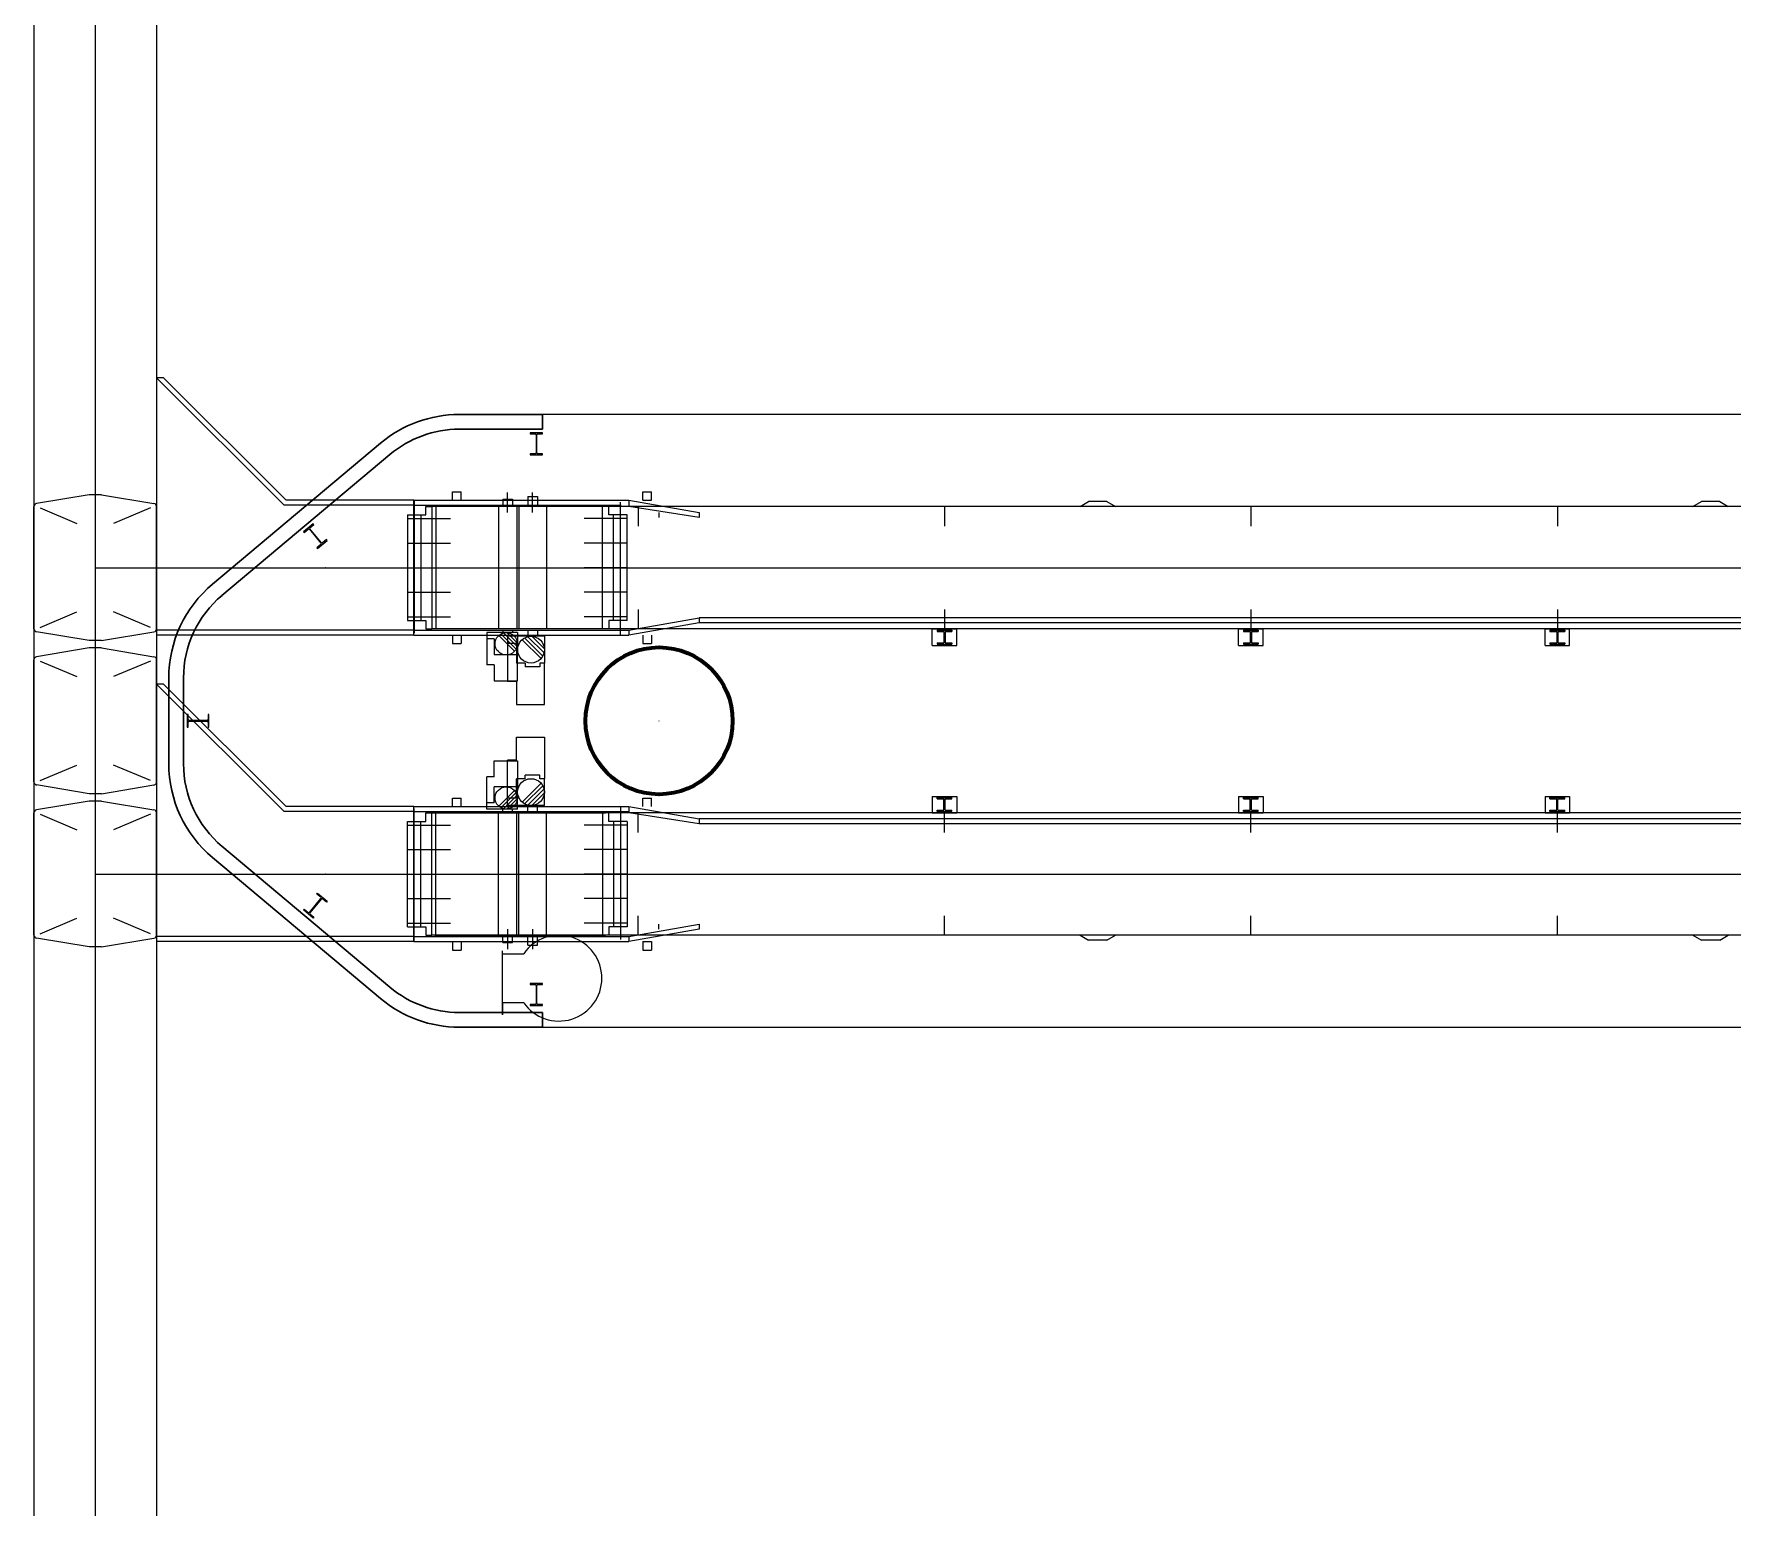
# Model space of a CAD drawing. Header units: metres. Extents: x 1807 to 3745, y 842 to 1968.
# Drawn here: x 3444.9 to 3458.75, y 1541.58 to 1553.61 of the extents above; entities that cross this region are included whole.
import ezdxf

# ---------------------------------------------------------------- set-up
doc = ezdxf.new("R2010")
doc.units = ezdxf.units.M
doc.header["$MEASUREMENT"] = 0
doc.layers.add('Level 1', color=7, linetype='Continuous', lineweight=0)

msp = doc.modelspace()

# ---------------------------------------------------------------- linework, layer by layer
at = {"layer": 'Level 1', "color": 7, "linetype": 'Continuous', "lineweight": 0}
for p, q in [((3444.9, 1578.518), (3444.9, 1447.459)), ((3445.9, 1578.518), (3445.9, 1447.459)), ((3446.94, 1549.76), (3445.9, 1550.8)), ((3445.957, 1550.8), (3445.9, 1550.8)), ((3446.957, 1549.8), (3445.957, 1550.8)), ((3473.73, 1550.5), (3448.37, 1550.5)), ((3447.727, 1550.266), (3446.357, 1549.116)), ((3445.35, 1549.845), (3444.921, 1549.773)), ((3445.45, 1549.845), (3445.35, 1549.845)), ((3445.399, 1549.874), (3445.401, 1549.876)), ((3445.401, 1549.874), (3445.399, 1549.876)), ((3445.45, 1549.845), (3445.879, 1549.773)), ((3447.28, 1549.8), (3446.957, 1549.8)), ((3448, 1549.8), (3447.28, 1549.8)), ((3448, 1549.8), (3449.754, 1549.8)), ((3448, 1548.7), (3448, 1549.8)), ((3448.315, 1549.8), (3448.315, 1549.87)), ((3448.315, 1549.87), (3448.385, 1549.87)), ((3448.385, 1549.8), (3448.385, 1549.87)), ((3448.724, 1549.81), (3448.804, 1549.81)), ((3448.724, 1549.81), (3448.724, 1549.76)), ((3448.804, 1549.81), (3448.804, 1549.76)), ((3448.928, 1549.83), (3448.928, 1549.76)), ((3448.928, 1549.83), (3449.008, 1549.83)), ((3449.008, 1549.83), (3449.008, 1549.76)), ((3449.754, 1549.8), (3450.328, 1549.7)), ((3449.754, 1549.8), (3449.754, 1549.75)), ((3449.868, 1549.8), (3449.868, 1549.87)), ((3449.868, 1549.87), (3449.938, 1549.87)), ((3449.868, 1549.8), (3449.938, 1549.8)), ((3449.938, 1549.8), (3449.938, 1549.87)), ((3453.434, 1549.75), (3453.503, 1549.79)), ((3453.653, 1549.79), (3453.503, 1549.79)), ((3453.653, 1549.79), (3453.723, 1549.75)), ((3458.434, 1549.75), (3458.503, 1549.79)), ((3458.653, 1549.79), (3458.503, 1549.79)), ((3458.653, 1549.79), (3458.723, 1549.75)), ((3444.9, 1548.751), (3444.9, 1549.749)), ((3444.95, 1549.738), (3445.25, 1549.611)), ((3445.85, 1549.738), (3445.55, 1549.611)), ((3445.9, 1548.751), (3445.9, 1549.749)), ((3445.9, 1548.751), (3445.9, 1549.749)), ((3447.28, 1549.76), (3446.94, 1549.76)), ((3448, 1549.76), (3447.28, 1549.76)), ((3447.947, 1549.68), (3447.947, 1548.82)), ((3447.947, 1549.68), (3448.097, 1549.68)), ((3447.947, 1549.65), (3448.297, 1549.65)), ((3448, 1549.76), (3449.69, 1549.76)), ((3448.097, 1549.75), (3448.147, 1549.75)), ((3448.097, 1549.68), (3448.097, 1549.75)), ((3473.953, 1549.75), (3448.147, 1549.75)), ((3448.689, 1549.76), (3448.839, 1549.76)), ((3448.868, 1549.76), (3449.068, 1549.76)), ((3449.739, 1549.65), (3449.389, 1549.65)), ((3449.589, 1549.75), (3449.539, 1549.75)), ((3449.589, 1549.68), (3449.589, 1549.75)), ((3449.739, 1549.68), (3449.589, 1549.68)), ((3449.739, 1548.82), (3449.739, 1549.68)), ((3450.328, 1549.66), (3449.754, 1549.75)), ((3449.828, 1549.75), (3449.828, 1549.59)), ((3449.998, 1549.7), (3449.998, 1549.66)), ((3450.328, 1549.7), (3450.328, 1549.66)), ((3452.328, 1549.75), (3452.328, 1549.59)), ((3454.828, 1549.75), (3454.828, 1549.59)), ((3457.328, 1549.75), (3457.328, 1549.59)), ((3447.947, 1549.45), (3448.297, 1549.45)), ((3449.739, 1549.45), (3449.389, 1549.45)), ((3445.399, 1549.251), (3445.401, 1549.249)), ((3445.399, 1549.249), (3445.401, 1549.251)), ((3445.399, 1549.249), (3445.401, 1549.251)), ((3445.401, 1549.249), (3445.399, 1549.251)), ((3447.279, 1549.251), (3447.281, 1549.249)), ((3447.279, 1549.249), (3447.281, 1549.251)), ((3447.947, 1549.25), (3448.297, 1549.25)), ((3449.739, 1549.25), (3449.389, 1549.25)), ((3447.947, 1549.05), (3448.297, 1549.05)), ((3449.739, 1549.05), (3449.389, 1549.05)), ((3444.95, 1548.762), (3445.25, 1548.889)), ((3445.85, 1548.762), (3445.55, 1548.889)), ((3447.947, 1548.85), (3448.297, 1548.85)), ((3447.947, 1548.82), (3448.097, 1548.82)), ((3448.097, 1548.82), (3448.097, 1548.75)), ((3449.739, 1548.85), (3449.389, 1548.85)), ((3449.739, 1548.82), (3449.589, 1548.82)), ((3449.589, 1548.82), (3449.589, 1548.75)), ((3449.754, 1548.74), (3450.328, 1548.84)), ((3450.328, 1548.8), (3449.754, 1548.7)), ((3449.828, 1548.91), (3449.828, 1548.75)), ((3469.918, 1548.84), (3450.328, 1548.84)), ((3450.328, 1548.84), (3450.328, 1548.8)), ((3469.328, 1548.8), (3450.328, 1548.8)), ((3452.328, 1548.91), (3452.328, 1548.75)), ((3454.828, 1548.91), (3454.828, 1548.75)), ((3457.328, 1548.91), (3457.328, 1548.75)), ((3445.35, 1548.655), (3444.921, 1548.727)), ((3445.45, 1548.655), (3445.879, 1548.727)), ((3447.28, 1548.74), (3445.9, 1548.74)), ((3447.28, 1548.7), (3445.9, 1548.7)), ((3448, 1548.74), (3447.28, 1548.74)), ((3448, 1548.7), (3447.28, 1548.7)), ((3448, 1548.74), (3449.754, 1548.74)), ((3448, 1548.7), (3449.754, 1548.7)), ((3448.097, 1548.75), (3448.147, 1548.75)), ((3473.953, 1548.75), (3448.147, 1548.75)), ((3448.315, 1548.7), (3448.315, 1548.63)), ((3448.385, 1548.7), (3448.385, 1548.63)), ((3448.844, 1548.72), (3448.594, 1548.72)), ((3448.594, 1548.72), (3448.594, 1548.67)), ((3448.654, 1548.67), (3448.594, 1548.67)), ((3448.654, 1548.67), (3448.654, 1548.538)), ((3448.689, 1548.74), (3448.839, 1548.74)), ((3448.821, 1548.568), (3448.692, 1548.697)), ((3448.833, 1548.585), (3448.709, 1548.709)), ((3448.724, 1548.74), (3448.724, 1548.72)), ((3448.841, 1548.607), (3448.73, 1548.717)), ((3448.844, 1548.633), (3448.757, 1548.72)), ((3449.064, 1548.69), (3448.764, 1548.69)), ((3448.764, 1548.69), (3448.764, 1548.63)), ((3448.804, 1548.74), (3448.804, 1548.72)), ((3448.844, 1548.72), (3448.844, 1548.538)), ((3448.868, 1548.74), (3449.068, 1548.74)), ((3449.037, 1548.508), (3448.882, 1548.662)), ((3449.051, 1548.529), (3448.903, 1548.677)), ((3448.928, 1548.74), (3448.928, 1548.69)), ((3449.061, 1548.554), (3448.928, 1548.687)), ((3449.064, 1548.587), (3448.961, 1548.69)), ((3449.008, 1548.74), (3449.008, 1548.69)), ((3449.064, 1548.69), (3449.064, 1548.472)), ((3449.589, 1548.75), (3449.539, 1548.75)), ((3449.754, 1548.74), (3449.754, 1548.7)), ((3449.868, 1548.7), (3449.868, 1548.63)), ((3449.938, 1548.7), (3449.938, 1548.63)), ((3452.228, 1548.616), (3452.228, 1548.75)), ((3452.228, 1548.75), (3452.428, 1548.75)), ((3452.268, 1548.74), (3452.388, 1548.74)), ((3452.268, 1548.74), (3452.268, 1548.73)), ((3452.268, 1548.73), (3452.323, 1548.73)), ((3452.288, 1548.75), (3452.288, 1548.74)), ((3452.323, 1548.73), (3452.323, 1548.636)), ((3452.333, 1548.73), (3452.388, 1548.73)), ((3452.333, 1548.73), (3452.333, 1548.636)), ((3452.368, 1548.75), (3452.368, 1548.74)), ((3452.388, 1548.74), (3452.388, 1548.73)), ((3452.428, 1548.616), (3452.428, 1548.75)), ((3454.728, 1548.616), (3454.728, 1548.75)), ((3454.728, 1548.75), (3454.928, 1548.75)), ((3454.768, 1548.74), (3454.888, 1548.74)), ((3454.768, 1548.74), (3454.768, 1548.73)), ((3454.768, 1548.73), (3454.823, 1548.73)), ((3454.788, 1548.75), (3454.788, 1548.74)), ((3454.823, 1548.73), (3454.823, 1548.636)), ((3454.833, 1548.73), (3454.888, 1548.73)), ((3454.833, 1548.73), (3454.833, 1548.636)), ((3454.868, 1548.75), (3454.868, 1548.74)), ((3454.888, 1548.74), (3454.888, 1548.73)), ((3454.928, 1548.616), (3454.928, 1548.75)), ((3457.228, 1548.616), (3457.228, 1548.75)), ((3457.228, 1548.75), (3457.428, 1548.75)), ((3457.268, 1548.74), (3457.388, 1548.74)), ((3457.268, 1548.74), (3457.268, 1548.73)), ((3457.268, 1548.73), (3457.323, 1548.73)), ((3457.288, 1548.75), (3457.288, 1548.74)), ((3457.323, 1548.73), (3457.323, 1548.636)), ((3457.333, 1548.73), (3457.388, 1548.73)), ((3457.333, 1548.73), (3457.333, 1548.636)), ((3457.368, 1548.75), (3457.368, 1548.74)), ((3457.388, 1548.74), (3457.388, 1548.73)), ((3457.428, 1548.616), (3457.428, 1548.75)), ((3445.35, 1548.595), (3444.921, 1548.523)), ((3445.45, 1548.655), (3445.35, 1548.655)), ((3445.45, 1548.595), (3445.35, 1548.595)), ((3445.399, 1548.624), (3445.401, 1548.626)), ((3445.401, 1548.624), (3445.399, 1548.626)), ((3445.45, 1548.595), (3445.879, 1548.523)), ((3448.315, 1548.63), (3448.385, 1548.63)), ((3448.844, 1548.538), (3448.654, 1548.538)), ((3448.836, 1548.63), (3448.764, 1548.63)), ((3448.836, 1548.63), (3448.836, 1548.472)), ((3449.868, 1548.63), (3449.938, 1548.63)), ((3452.228, 1548.616), (3452.428, 1548.616)), ((3452.268, 1548.636), (3452.268, 1548.626)), ((3452.268, 1548.636), (3452.323, 1548.636)), ((3452.268, 1548.626), (3452.388, 1548.626)), ((3452.333, 1548.636), (3452.388, 1548.636)), ((3452.388, 1548.636), (3452.388, 1548.626)), ((3454.728, 1548.616), (3454.928, 1548.616)), ((3454.768, 1548.636), (3454.768, 1548.626)), ((3454.768, 1548.636), (3454.823, 1548.636)), ((3454.768, 1548.626), (3454.888, 1548.626)), ((3454.833, 1548.636), (3454.888, 1548.636)), ((3454.888, 1548.636), (3454.888, 1548.626)), ((3457.228, 1548.616), (3457.428, 1548.616)), ((3457.268, 1548.636), (3457.268, 1548.626)), ((3457.268, 1548.636), (3457.323, 1548.636)), ((3457.268, 1548.626), (3457.388, 1548.626)), ((3457.333, 1548.636), (3457.388, 1548.636)), ((3457.388, 1548.636), (3457.388, 1548.626)), ((3444.9, 1547.501), (3444.9, 1548.499)), ((3444.95, 1548.488), (3445.25, 1548.361)), ((3445.85, 1548.488), (3445.55, 1548.361)), ((3445.9, 1547.501), (3445.9, 1548.499)), ((3445.9, 1547.501), (3445.9, 1548.499)), ((3448.908, 1548.472), (3448.836, 1548.472)), ((3448.908, 1548.472), (3448.908, 1548.442)), ((3449.028, 1548.442), (3448.908, 1548.442)), ((3449.064, 1548.472), (3449.028, 1548.472)), ((3449.028, 1548.472), (3449.028, 1548.442)), ((3446.94, 1547.26), (3445.9, 1548.3)), ((3445.957, 1548.3), (3445.9, 1548.3)), ((3446.957, 1547.3), (3445.957, 1548.3)), ((3446, 1548.35), (3446, 1547.65)), ((3445.399, 1547.999), (3445.401, 1548.001)), ((3445.401, 1547.999), (3445.399, 1548.001)), ((3449.999, 1548.001), (3450.001, 1547.999)), ((3449.999, 1547.999), (3450.001, 1548.001)), ((3444.95, 1547.512), (3445.25, 1547.639)), ((3445.85, 1547.512), (3445.55, 1547.639)), ((3449.028, 1547.558), (3448.908, 1547.558)), ((3448.908, 1547.528), (3448.908, 1547.558)), ((3449.028, 1547.528), (3449.028, 1547.558)), ((3445.35, 1547.405), (3444.921, 1547.477)), ((3445.45, 1547.405), (3445.879, 1547.477)), ((3448.844, 1547.462), (3448.654, 1547.462)), ((3448.654, 1547.33), (3448.654, 1547.462)), ((3448.821, 1547.432), (3448.692, 1547.303)), ((3448.833, 1547.414), (3448.709, 1547.291)), ((3448.836, 1547.37), (3448.836, 1547.528)), ((3448.908, 1547.528), (3448.836, 1547.528)), ((3448.844, 1547.28), (3448.844, 1547.462)), ((3449.037, 1547.492), (3448.882, 1547.337)), ((3449.051, 1547.471), (3448.903, 1547.323)), ((3449.061, 1547.446), (3448.928, 1547.313)), ((3449.064, 1547.413), (3448.961, 1547.31)), ((3449.064, 1547.528), (3449.028, 1547.528)), ((3449.064, 1547.31), (3449.064, 1547.528)), ((3445.35, 1547.345), (3444.921, 1547.273)), ((3445.45, 1547.405), (3445.35, 1547.405)), ((3445.45, 1547.345), (3445.35, 1547.345)), ((3445.399, 1547.374), (3445.401, 1547.376)), ((3445.401, 1547.374), (3445.399, 1547.376)), ((3445.45, 1547.345), (3445.879, 1547.273)), ((3447.28, 1547.3), (3446.957, 1547.3)), ((3448, 1547.3), (3447.28, 1547.3)), ((3448, 1547.3), (3449.754, 1547.3)), ((3448, 1546.2), (3448, 1547.3)), ((3448.315, 1547.3), (3448.315, 1547.37)), ((3448.315, 1547.37), (3448.385, 1547.37)), ((3448.385, 1547.3), (3448.385, 1547.37)), ((3448.654, 1547.33), (3448.594, 1547.33)), ((3448.594, 1547.28), (3448.594, 1547.33)), ((3448.844, 1547.28), (3448.594, 1547.28)), ((3448.724, 1547.26), (3448.724, 1547.28)), ((3448.841, 1547.393), (3448.73, 1547.283)), ((3448.844, 1547.366), (3448.757, 1547.28)), ((3448.836, 1547.37), (3448.764, 1547.37)), ((3448.764, 1547.31), (3448.764, 1547.37)), ((3449.064, 1547.31), (3448.764, 1547.31)), ((3448.804, 1547.26), (3448.804, 1547.28)), ((3448.928, 1547.26), (3448.928, 1547.31)), ((3449.008, 1547.26), (3449.008, 1547.31)), ((3449.754, 1547.3), (3450.328, 1547.2)), ((3449.754, 1547.3), (3449.754, 1547.25)), ((3449.868, 1547.3), (3449.868, 1547.37)), ((3449.868, 1547.37), (3449.938, 1547.37)), ((3449.938, 1547.3), (3449.938, 1547.37)), ((3452.228, 1547.384), (3452.228, 1547.25)), ((3452.228, 1547.384), (3452.428, 1547.384)), ((3452.268, 1547.374), (3452.388, 1547.374)), ((3452.268, 1547.364), (3452.268, 1547.374)), ((3452.268, 1547.364), (3452.323, 1547.364)), ((3452.323, 1547.27), (3452.323, 1547.364)), ((3452.333, 1547.364), (3452.388, 1547.364)), ((3452.333, 1547.27), (3452.333, 1547.364)), ((3452.388, 1547.364), (3452.388, 1547.374)), ((3452.428, 1547.384), (3452.428, 1547.25)), ((3454.728, 1547.384), (3454.728, 1547.25)), ((3454.728, 1547.384), (3454.928, 1547.384)), ((3454.768, 1547.374), (3454.888, 1547.374)), ((3454.768, 1547.364), (3454.768, 1547.374)), ((3454.768, 1547.364), (3454.823, 1547.364)), ((3454.823, 1547.27), (3454.823, 1547.364)), ((3454.833, 1547.364), (3454.888, 1547.364)), ((3454.833, 1547.27), (3454.833, 1547.364)), ((3454.888, 1547.364), (3454.888, 1547.374)), ((3454.928, 1547.384), (3454.928, 1547.25)), ((3457.228, 1547.384), (3457.228, 1547.25)), ((3457.228, 1547.384), (3457.428, 1547.384)), ((3457.268, 1547.374), (3457.388, 1547.374)), ((3457.268, 1547.364), (3457.268, 1547.374)), ((3457.268, 1547.364), (3457.323, 1547.364)), ((3457.323, 1547.27), (3457.323, 1547.364)), ((3457.333, 1547.364), (3457.388, 1547.364)), ((3457.333, 1547.27), (3457.333, 1547.364)), ((3457.388, 1547.364), (3457.388, 1547.374)), ((3457.428, 1547.384), (3457.428, 1547.25)), ((3444.9, 1546.251), (3444.9, 1547.249)), ((3444.95, 1547.238), (3445.25, 1547.111)), ((3445.85, 1547.238), (3445.55, 1547.111)), ((3445.9, 1546.251), (3445.9, 1547.249)), ((3445.9, 1546.251), (3445.9, 1547.249)), ((3447.28, 1547.26), (3446.94, 1547.26)), ((3448, 1547.26), (3447.28, 1547.26)), ((3447.947, 1546.32), (3447.947, 1547.18)), ((3447.947, 1547.18), (3448.097, 1547.18)), ((3447.947, 1547.15), (3448.297, 1547.15)), ((3448, 1547.26), (3449.754, 1547.26)), ((3448.097, 1547.25), (3448.147, 1547.25)), ((3448.097, 1547.18), (3448.097, 1547.25)), ((3448.147, 1547.25), (3449.562, 1547.25)), ((3448.689, 1547.26), (3448.839, 1547.26)), ((3448.868, 1547.26), (3449.068, 1547.26)), ((3449.739, 1547.15), (3449.389, 1547.15)), ((3449.589, 1547.25), (3449.539, 1547.25)), ((3473.953, 1547.25), (3449.589, 1547.25)), ((3449.589, 1547.18), (3449.589, 1547.25)), ((3449.739, 1547.18), (3449.589, 1547.18)), ((3449.739, 1547.18), (3449.739, 1546.32)), ((3450.328, 1547.16), (3449.754, 1547.25)), ((3449.828, 1547.09), (3449.828, 1547.25)), ((3469.328, 1547.2), (3450.328, 1547.2)), ((3450.328, 1547.2), (3450.328, 1547.16)), ((3469.918, 1547.16), (3450.328, 1547.16)), ((3452.228, 1547.25), (3452.428, 1547.25)), ((3452.268, 1547.27), (3452.323, 1547.27)), ((3452.268, 1547.26), (3452.268, 1547.27)), ((3452.268, 1547.26), (3452.388, 1547.26)), ((3452.288, 1547.25), (3452.288, 1547.26)), ((3452.328, 1547.09), (3452.328, 1547.25)), ((3452.333, 1547.27), (3452.388, 1547.27)), ((3452.368, 1547.25), (3452.368, 1547.26)), ((3452.388, 1547.26), (3452.388, 1547.27)), ((3454.728, 1547.25), (3454.928, 1547.25)), ((3454.768, 1547.27), (3454.823, 1547.27)), ((3454.768, 1547.26), (3454.768, 1547.27)), ((3454.768, 1547.26), (3454.888, 1547.26)), ((3454.788, 1547.25), (3454.788, 1547.26)), ((3454.828, 1547.09), (3454.828, 1547.25)), ((3454.833, 1547.27), (3454.888, 1547.27)), ((3454.868, 1547.25), (3454.868, 1547.26)), ((3454.888, 1547.26), (3454.888, 1547.27)), ((3457.228, 1547.25), (3457.428, 1547.25)), ((3457.268, 1547.27), (3457.323, 1547.27)), ((3457.268, 1547.26), (3457.268, 1547.27)), ((3457.268, 1547.26), (3457.388, 1547.26)), ((3457.288, 1547.25), (3457.288, 1547.26)), ((3457.328, 1547.09), (3457.328, 1547.25)), ((3457.333, 1547.27), (3457.388, 1547.27)), ((3457.368, 1547.25), (3457.368, 1547.26)), ((3457.388, 1547.26), (3457.388, 1547.27)), ((3446.357, 1546.884), (3447.727, 1545.734)), ((3447.947, 1546.95), (3448.297, 1546.95)), ((3449.739, 1546.95), (3449.389, 1546.95)), ((3445.399, 1546.751), (3445.401, 1546.749)), ((3445.399, 1546.749), (3445.401, 1546.751)), ((3445.399, 1546.749), (3445.401, 1546.751)), ((3445.401, 1546.749), (3445.399, 1546.751)), ((3447.279, 1546.751), (3447.281, 1546.749)), ((3447.279, 1546.749), (3447.281, 1546.751)), ((3447.947, 1546.75), (3448.297, 1546.75)), ((3449.739, 1546.75), (3449.389, 1546.75)), ((3447.947, 1546.55), (3448.297, 1546.55)), ((3449.739, 1546.55), (3449.389, 1546.55)), ((3444.95, 1546.262), (3445.25, 1546.389)), ((3445.85, 1546.262), (3445.55, 1546.389)), ((3447.947, 1546.35), (3448.297, 1546.35)), ((3447.947, 1546.32), (3448.097, 1546.32)), ((3448.097, 1546.32), (3448.097, 1546.25)), ((3449.739, 1546.35), (3449.389, 1546.35)), ((3449.739, 1546.32), (3449.589, 1546.32)), ((3449.589, 1546.32), (3449.589, 1546.25)), ((3449.754, 1546.24), (3450.328, 1546.34)), ((3449.828, 1546.25), (3449.828, 1546.41)), ((3449.998, 1546.3), (3449.998, 1546.34)), ((3450.328, 1546.34), (3450.328, 1546.3)), ((3452.328, 1546.25), (3452.328, 1546.41)), ((3454.828, 1546.25), (3454.828, 1546.41)), ((3457.328, 1546.25), (3457.328, 1546.41)), ((3445.35, 1546.155), (3444.921, 1546.226)), ((3445.45, 1546.155), (3445.879, 1546.226)), ((3447.28, 1546.24), (3445.9, 1546.24)), ((3447.28, 1546.2), (3445.9, 1546.2)), ((3448, 1546.24), (3447.28, 1546.24)), ((3448, 1546.2), (3447.28, 1546.2)), ((3448, 1546.24), (3449.754, 1546.24)), ((3448, 1546.2), (3449.754, 1546.2)), ((3448.097, 1546.25), (3448.147, 1546.25)), ((3473.953, 1546.25), (3448.147, 1546.25)), ((3448.17, 1546.25), (3449.562, 1546.25)), ((3448.315, 1546.2), (3448.315, 1546.13)), ((3448.385, 1546.2), (3448.385, 1546.13)), ((3448.689, 1546.24), (3448.839, 1546.24)), ((3448.724, 1546.19), (3448.724, 1546.24)), ((3448.724, 1546.19), (3448.804, 1546.19)), ((3448.804, 1546.19), (3448.804, 1546.24)), ((3448.868, 1546.24), (3449.068, 1546.24)), ((3448.928, 1546.17), (3448.928, 1546.24)), ((3448.928, 1546.17), (3449.008, 1546.17)), ((3449.008, 1546.17), (3449.008, 1546.24)), ((3449.589, 1546.25), (3449.539, 1546.25)), ((3450.328, 1546.3), (3449.754, 1546.2)), ((3449.754, 1546.24), (3449.754, 1546.2)), ((3449.868, 1546.2), (3449.938, 1546.2)), ((3449.868, 1546.2), (3449.868, 1546.13)), ((3449.938, 1546.2), (3449.938, 1546.13)), ((3453.434, 1546.25), (3453.503, 1546.21)), ((3453.653, 1546.21), (3453.503, 1546.21)), ((3453.653, 1546.21), (3453.723, 1546.25)), ((3458.434, 1546.25), (3458.503, 1546.21)), ((3458.653, 1546.21), (3458.503, 1546.21)), ((3458.653, 1546.21), (3458.723, 1546.25)), ((3445.45, 1546.155), (3445.35, 1546.155)), ((3448.315, 1546.13), (3448.385, 1546.13)), ((3449.868, 1546.13), (3449.938, 1546.13)), ((3448.37, 1545.5), (3473.73, 1545.5))]:
    msp.add_line(p, q, dxfattribs=at)
at = {"layer": 'Level 1', "color": 7, "linetype": 'Continuous', "lineweight": 0, "ltscale": 4}
for p, q in [((3445.4, 1578.518), (3445.4, 1447.459)), ((3448.002, 1549.8), (3448.002, 1548.715)), ((3448.764, 1549.7), (3448.764, 1549.864)), ((3448.968, 1549.7), (3448.968, 1549.864)), ((3449.684, 1548.7), (3449.684, 1549.785)), ((3448.057, 1549.68), (3448.057, 1548.82)), ((3448.147, 1549.75), (3448.147, 1548.75)), ((3448.178, 1549.75), (3448.178, 1548.75)), ((3448.689, 1549.75), (3448.689, 1548.75)), ((3448.839, 1549.75), (3448.839, 1548.75)), ((3448.855, 1549.75), (3448.855, 1548.75)), ((3449.081, 1549.75), (3449.081, 1548.75)), ((3449.539, 1548.75), (3449.539, 1549.75)), ((3449.629, 1548.82), (3449.629, 1549.68)), ((3445.4, 1549.25), (3447.28, 1549.25)), ((3447.28, 1549.25), (3474.82, 1549.25)), ((3448.594, 1548.67), (3448.594, 1548.458)), ((3448.764, 1548.63), (3448.764, 1548.322)), ((3448.844, 1548.326), (3448.844, 1548.538)), ((3448.654, 1548.458), (3448.594, 1548.458)), ((3448.654, 1548.458), (3448.654, 1548.326)), ((3449.064, 1548.134), (3449.064, 1548.472)), ((3448.654, 1548.326), (3448.844, 1548.326)), ((3448.836, 1548.322), (3448.764, 1548.322)), ((3448.836, 1548.322), (3448.836, 1548.134)), ((3448.836, 1548.134), (3449.064, 1548.134)), ((3448.836, 1547.866), (3449.064, 1547.866)), ((3448.836, 1547.678), (3448.836, 1547.866)), ((3449.064, 1547.866), (3449.064, 1547.528)), ((3448.654, 1547.674), (3448.844, 1547.674)), ((3448.654, 1547.542), (3448.654, 1547.674)), ((3448.764, 1547.37), (3448.764, 1547.678)), ((3448.836, 1547.678), (3448.764, 1547.678)), ((3448.844, 1547.674), (3448.844, 1547.462)), ((3448.594, 1547.33), (3448.594, 1547.542)), ((3448.654, 1547.542), (3448.594, 1547.542)), ((3448.002, 1546.2), (3448.002, 1547.285)), ((3449.684, 1547.3), (3449.684, 1546.215)), ((3448.057, 1546.32), (3448.057, 1547.18)), ((3448.147, 1546.25), (3448.147, 1547.25)), ((3448.178, 1546.25), (3448.178, 1547.25)), ((3448.689, 1546.25), (3448.689, 1547.25)), ((3448.839, 1546.25), (3448.839, 1547.25)), ((3448.855, 1546.25), (3448.855, 1547.25)), ((3449.081, 1546.25), (3449.081, 1547.25)), ((3449.539, 1547.25), (3449.539, 1546.25)), ((3449.629, 1547.18), (3449.629, 1546.32)), ((3445.4, 1546.75), (3447.28, 1546.75)), ((3447.28, 1546.75), (3474.82, 1546.75)), ((3448.764, 1546.3), (3448.764, 1546.136)), ((3448.968, 1546.3), (3448.968, 1546.136))]:
    msp.add_line(p, q, dxfattribs=at)
at = {"layer": 'Level 1', "color": 7, "linetype": 'Continuous', "lineweight": 30}
for p, q in [((3448.37, 1550.5), (3449.05, 1550.5)), ((3449.05, 1550.5), (3449.05, 1550.38)), ((3449.05, 1550.38), (3448.37, 1550.38)), ((3446.357, 1549.116), (3447.727, 1550.266)), ((3447.804, 1550.174), (3446.434, 1549.024)), ((3446, 1547.65), (3446, 1548.35)), ((3446.12, 1548.35), (3446.12, 1547.65)), ((3447.727, 1545.734), (3446.357, 1546.884)), ((3446.434, 1546.976), (3447.804, 1545.826)), ((3448.37, 1545.62), (3449.05, 1545.62)), ((3449.05, 1545.62), (3449.05, 1545.5)), ((3449.05, 1545.5), (3448.37, 1545.5))]:
    msp.add_line(p, q, dxfattribs=at)
at = {"layer": 'Level 1', "color": 7, "linetype": 'Continuous', "lineweight": 13}
for p, q in [((3449.05, 1550.35), (3448.949, 1550.35)), ((3448.949, 1550.35), (3448.949, 1550.342)), ((3448.949, 1550.342), (3448.99, 1550.342)), ((3448.997, 1550.334), (3448.997, 1550.188)), ((3449.002, 1550.188), (3449.002, 1550.334)), ((3449.009, 1550.342), (3449.05, 1550.342)), ((3449.05, 1550.342), (3449.05, 1550.35)), ((3448.99, 1550.18), (3448.949, 1550.18)), ((3448.949, 1550.18), (3448.949, 1550.172)), ((3448.949, 1550.172), (3449.05, 1550.172)), ((3449.05, 1550.18), (3449.009, 1550.18)), ((3449.05, 1550.172), (3449.05, 1550.18)), ((3447.177, 1549.609), (3447.1, 1549.543)), ((3447.1, 1549.543), (3447.105, 1549.537)), ((3447.105, 1549.537), (3447.136, 1549.564)), ((3447.147, 1549.563), (3447.241, 1549.45)), ((3447.245, 1549.453), (3447.15, 1549.566)), ((3447.151, 1549.576), (3447.183, 1549.603)), ((3447.183, 1549.603), (3447.177, 1549.609)), ((3447.24, 1549.439), (3447.209, 1549.413)), ((3447.209, 1549.413), (3447.214, 1549.407)), ((3447.214, 1549.407), (3447.292, 1549.472)), ((3447.287, 1549.479), (3447.255, 1549.452)), ((3447.292, 1549.472), (3447.287, 1549.479)), ((3446.15, 1548.051), (3446.15, 1547.949)), ((3446.158, 1548.051), (3446.15, 1548.051)), ((3446.158, 1548.01), (3446.158, 1548.051)), ((3446.158, 1547.949), (3446.158, 1547.99)), ((3446.312, 1548.002), (3446.166, 1548.002)), ((3446.166, 1547.998), (3446.312, 1547.998)), ((3446.328, 1548.051), (3446.32, 1548.051)), ((3446.32, 1548.051), (3446.32, 1548.01)), ((3446.32, 1547.99), (3446.32, 1547.949)), ((3446.328, 1547.949), (3446.328, 1548.051)), ((3446.15, 1547.949), (3446.158, 1547.949)), ((3446.32, 1547.949), (3446.328, 1547.949)), ((3447.209, 1546.587), (3447.214, 1546.593)), ((3447.24, 1546.561), (3447.209, 1546.587)), ((3447.214, 1546.593), (3447.292, 1546.528)), ((3447.1, 1546.457), (3447.105, 1546.463)), ((3447.177, 1546.391), (3447.1, 1546.457)), ((3447.105, 1546.463), (3447.136, 1546.436)), ((3447.147, 1546.437), (3447.241, 1546.55)), ((3447.245, 1546.547), (3447.15, 1546.434)), ((3447.287, 1546.521), (3447.255, 1546.548)), ((3447.292, 1546.528), (3447.287, 1546.521)), ((3447.151, 1546.424), (3447.183, 1546.397)), ((3447.183, 1546.397), (3447.177, 1546.391)), ((3448.723, 1545.6), (3448.723, 1546.123)), ((3448.723, 1546.1), (3448.896, 1546.1)), ((3449.05, 1545.856), (3448.949, 1545.856)), ((3448.949, 1545.856), (3448.949, 1545.848)), ((3448.949, 1545.848), (3448.989, 1545.848)), ((3448.997, 1545.84), (3448.997, 1545.693)), ((3449.002, 1545.693), (3449.002, 1545.84)), ((3449.009, 1545.848), (3449.05, 1545.848)), ((3449.05, 1545.848), (3449.05, 1545.856)), ((3448.896, 1545.7), (3448.723, 1545.7)), ((3448.723, 1545.7), (3448.723, 1545.6)), ((3448.989, 1545.686), (3448.949, 1545.686)), ((3448.949, 1545.686), (3448.949, 1545.678)), ((3448.949, 1545.678), (3449.05, 1545.678)), ((3449.05, 1545.686), (3449.009, 1545.686)), ((3449.05, 1545.678), (3449.05, 1545.686))]:
    msp.add_line(p, q, dxfattribs=at)
at = {"layer": 'Level 1', "color": 7, "linetype": 'Continuous', "lineweight": 0}
for centre, radius in [((3448.753, 1548.629), 0.091), ((3448.955, 1548.581), 0.109), ((3448.753, 1547.371), 0.091), ((3448.955, 1547.419), 0.109)]:
    msp.add_circle(centre, radius, dxfattribs=at)
at = {"layer": 'Level 1', "color": 7, "linetype": 'Continuous', "lineweight": 70}
msp.add_circle((3450, 1548), 0.6, dxfattribs=at)
at = {"layer": 'Level 1', "color": 7, "linetype": 'Continuous', "lineweight": 0}
for centre, radius, start, end in [((3448.37, 1549.5), 1, 90, 130.0105), ((3444.925, 1549.749), 0.025, 99.4622, 180), ((3445.875, 1549.749), 0.025, 0, 80.5378), ((3447, 1548.35), 1, 130.0101, 180), ((3444.925, 1548.751), 0.025, 180, 260.5376), ((3445.875, 1548.751), 0.025, 279.4624, 0), ((3444.925, 1548.499), 0.025, 99.4622, 180), ((3445.875, 1548.499), 0.025, 0, 80.5378), ((3447, 1547.65), 1, 180, 229.9895), ((3444.925, 1547.501), 0.025, 180, 260.5376), ((3445.875, 1547.501), 0.025, 279.4624, 0), ((3444.925, 1547.249), 0.025, 99.4622, 180), ((3445.875, 1547.249), 0.025, 0, 80.5378), ((3444.925, 1546.251), 0.025, 180, 260.5376), ((3445.875, 1546.251), 0.025, 279.4624, 0), ((3448.37, 1546.5), 1, 229.9899, 270)]:
    msp.add_arc(centre, radius, start, end, dxfattribs=at)
at = {"layer": 'Level 1', "color": 7, "linetype": 'Continuous', "lineweight": 30}
for centre, radius, start, end in [((3448.37, 1549.5), 1, 90.0009, 130.0096), ((3448.37, 1549.5), 0.88, 90.0009, 130.0096), ((3447, 1548.35), 1, 130.0099, 180.0011), ((3447, 1548.35), 0.88, 130.0099, 180.0011), ((3447, 1547.65), 1, 180.0008, 229.9895), ((3447, 1547.65), 0.88, 180.0008, 229.9895), ((3448.37, 1546.5), 0.88, 229.9904, 269.9997), ((3448.37, 1546.5), 1, 229.9904, 269.9997)]:
    msp.add_arc(centre, radius, start, end, dxfattribs=at)
at = {"layer": 'Level 1', "color": 7, "linetype": 'Continuous', "lineweight": 13}
for centre, radius, start, end in [((3448.99, 1550.334), 0.0076, 0, 90), ((3449.009, 1550.334), 0.0076, 90, 180), ((3448.99, 1550.188), 0.0076, 270, 0), ((3449.009, 1550.188), 0.0076, 180, 270), ((3447.141, 1549.558), 0.0076, 40, 130), ((3447.156, 1549.571), 0.0076, 130, 220), ((3447.235, 1549.445), 0.0076, 310, 40), ((3447.25, 1549.458), 0.0076, 220, 310), ((3446.166, 1548.01), 0.0076, 180, 270), ((3446.166, 1547.99), 0.0076, 90, 180), ((3446.312, 1548.01), 0.0076, 270, 0), ((3446.312, 1547.99), 0.0076, 0, 90), ((3447.235, 1546.555), 0.0076, 320, 50), ((3447.25, 1546.542), 0.0076, 50, 140), ((3447.141, 1546.442), 0.0076, 230, 320), ((3447.156, 1546.429), 0.0076, 140, 230), ((3449.183, 1545.9), 0.35, 214.8503, 145.1497), ((3448.989, 1545.84), 0.0076, 0, 90), ((3449.009, 1545.84), 0.0076, 90, 180), ((3448.989, 1545.693), 0.0076, 270, 0), ((3449.009, 1545.693), 0.0076, 180, 270)]:
    msp.add_arc(centre, radius, start, end, dxfattribs=at)

doc.saveas('drawing.dxf')
